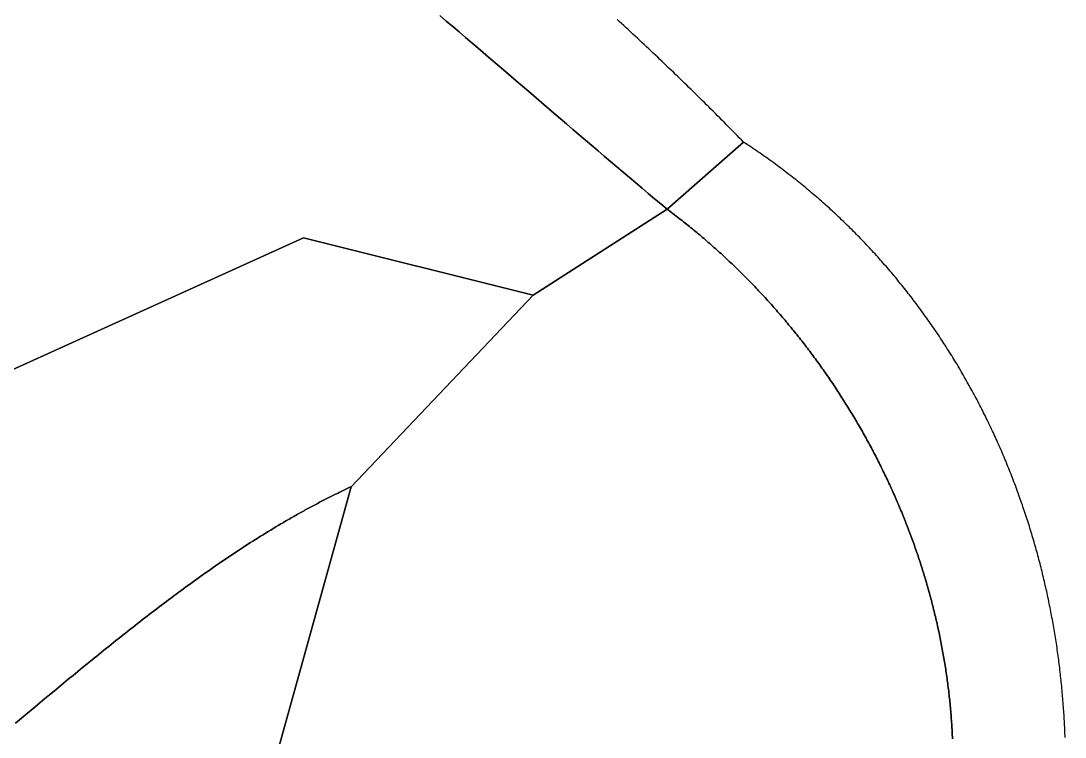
# Model space of a CAD drawing. Header units: millimetres. Extents: x -97041 to 275168, y -12500 to 263793.
# Drawn here: x 156376 to 188429, y 150899 to 172887 of the extents above; entities that cross this region are included whole.
import ezdxf

# ---------------------------------------------------------------- set-up
doc = ezdxf.new("R2010")
doc.units = ezdxf.units.MM
doc.layers.add('CLOSED_AREAS', color=7, linetype='Continuous')

msp = doc.modelspace()

# ---------------------------------------------------------------- linework, layer by layer
at = {"layer": 'CLOSED_AREAS'}
for points in [[(152709.771, 160643.158), (165048.384, 166224.912), (172099.02, 164462.253), (176211.891, 167106.241), (176019.361, 167267.423), (175826.796, 167428.964), (175634.195, 167590.852), (175441.553, 167753.075), (175248.869, 167915.621), (175056.139, 168078.478), (174863.361, 168241.633), (174670.533, 168405.074), (174477.651, 168568.789), (174284.712, 168732.766), (174091.715, 168896.992), (173898.656, 169061.456), (173705.533, 169226.145), (173512.343, 169391.048), (173319.082, 169556.151), (173125.75, 169721.442), (172932.342, 169886.91), (172738.856, 170052.542), (172351.639, 170384.251), (171964.077, 170716.47), (171576.149, 171049.102), (171187.834, 171382.05), (170799.108, 171715.216), (170409.951, 172048.502), (170215.203, 172215.16), (170020.34, 172381.811), (169825.358, 172548.444), (169630.254, 172715.046), (169435.026, 172881.604), (169239.672, 173048.108)], [(169239.672, 173048.108), (169435.026, 172881.604), (169630.254, 172715.046), (169825.358, 172548.444), (170020.34, 172381.811), (170215.203, 172215.16), (170409.951, 172048.502), (170799.108, 171715.216), (171187.834, 171382.05), (171576.149, 171049.102), (171964.077, 170716.47), (172351.639, 170384.251), (172738.856, 170052.542), (172932.342, 169886.91), (173125.75, 169721.442), (173319.082, 169556.151), (173512.343, 169391.048), (173705.533, 169226.145), (173898.656, 169061.456), (174091.715, 168896.992), (174284.712, 168732.766), (174477.651, 168568.789), (174670.533, 168405.074), (174863.361, 168241.633), (175056.139, 168078.478), (175248.869, 167915.621), (175441.553, 167753.075), (175634.195, 167590.852), (175826.796, 167428.964), (176019.361, 167267.423), (176211.891, 167106.241), (178562.103, 169162.677), (178495.644, 169230.9), (178429.121, 169299.047), (178362.532, 169367.117), (178295.878, 169435.111), (178229.159, 169503.029), (178162.376, 169570.871), (178095.528, 169638.637), (178028.616, 169706.327), (177961.639, 169773.942), (177894.599, 169841.482), (177827.495, 169908.946), (177760.328, 169976.336), (177693.097, 170043.652), (177625.803, 170110.892), (177558.446, 170178.059), (177491.027, 170245.151), (177423.544, 170312.17), (177356, 170379.115), (177288.393, 170445.986), (177220.724, 170512.784), (177152.993, 170579.509), (177085.2, 170646.161), (177017.346, 170712.74), (176949.431, 170779.246), (176881.454, 170845.68), (176813.417, 170912.042), (176745.319, 170978.332), (176677.16, 171044.55), (176608.94, 171110.697), (176540.661, 171176.771), (176472.321, 171242.775), (176403.922, 171308.708), (176335.463, 171374.57), (176266.945, 171440.361), (176198.367, 171506.081), (176129.73, 171571.731), (176061.034, 171637.312), (175992.279, 171702.822), (175923.466, 171768.262), (175854.595, 171833.633), (175785.665, 171898.934), (175716.677, 171964.167), (175647.632, 172029.33), (175578.528, 172094.425), (175509.368, 172159.45), (175440.15, 172224.408), (175370.875, 172289.297), (175301.543, 172354.118), (175232.154, 172418.871), (175162.709, 172483.557), (175093.207, 172548.175), (175023.65, 172612.726), (174954.036, 172677.209), (174884.366, 172741.626), (174814.641, 172805.976), (174744.861, 172870.259), (174675.025, 172934.477)], [(188429.332, 150889.146), (188427.06, 150952.061), (188424.629, 151014.967), (188422.042, 151077.866), (188419.296, 151140.757), (188416.393, 151203.638), (188413.333, 151266.51), (188410.115, 151329.373), (188406.739, 151392.225), (188403.205, 151455.067), (188399.515, 151517.897), (188395.666, 151580.717), (188391.66, 151643.524), (188387.496, 151706.319), (188383.175, 151769.102), (188378.697, 151831.871), (188374.061, 151894.627), (188369.267, 151957.37), (188364.316, 152020.097), (188359.207, 152082.81), (188353.941, 152145.508), (188348.517, 152208.19), (188342.936, 152270.856), (188337.197, 152333.506), (188331.301, 152396.139), (188325.247, 152458.755), (188319.036, 152521.353), (188312.668, 152583.933), (188306.142, 152646.494), (188299.458, 152709.037), (188292.618, 152771.56), (188285.619, 152834.063), (188278.464, 152896.546), (188271.15, 152959.009), (188263.68, 153021.45), (188256.052, 153083.871), (188248.267, 153146.269), (188240.324, 153208.645), (188232.224, 153270.998), (188223.967, 153333.328), (188215.552, 153395.635), (188206.98, 153457.918), (188198.25, 153520.176), (188189.364, 153582.41), (188180.319, 153644.618), (188171.118, 153706.801), (188161.759, 153768.957), (188152.243, 153831.088), (188142.57, 153893.191), (188132.739, 153955.267), (188122.751, 154017.316), (188112.606, 154079.336), (188102.303, 154141.328), (188091.843, 154203.291), (188081.226, 154265.224), (188070.452, 154327.128), (188059.52, 154389.001), (188048.431, 154450.844), (188037.185, 154512.656), (188025.782, 154574.436), (188014.221, 154636.184), (188002.503, 154697.9), (187990.628, 154759.584), (187978.596, 154821.234), (187966.407, 154882.851), (187954.06, 154944.433), (187941.556, 155005.982), (187928.896, 155067.495), (187916.077, 155128.974), (187903.102, 155190.416), (187889.97, 155251.823), (187876.68, 155313.193), (187863.233, 155374.526), (187849.63, 155435.822), (187835.869, 155497.08), (187821.951, 155558.3), (187807.875, 155619.482), (187793.643, 155680.624), (187779.254, 155741.727), (187764.707, 155802.791), (187750.003, 155863.814), (187735.143, 155924.796), (187720.125, 155985.737), (187704.95, 156046.637), (187689.618, 156107.495), (187674.129, 156168.31), (187658.483, 156229.083), (187642.68, 156289.813), (187626.72, 156350.499), (187610.603, 156411.141), (187594.329, 156471.739), (187577.898, 156532.291), (187561.31, 156592.799), (187544.565, 156653.261), (187527.663, 156713.677), (187510.604, 156774.046), (187493.388, 156834.368), (187476.015, 156894.643), (187458.485, 156954.871), (187440.798, 157015.05), (187422.954, 157075.18), (187404.953, 157135.262), (187386.796, 157195.294), (187368.481, 157255.276), (187350.009, 157315.208), (187331.381, 157375.089), (187312.595, 157434.919), (187293.653, 157494.698), (187274.554, 157554.425), (187255.298, 157614.099), (187235.885, 157673.721), (187216.315, 157733.289), (187196.588, 157792.804), (187176.705, 157852.265), (187156.664, 157911.671), (187136.467, 157971.022), (187116.113, 158030.318), (187095.602, 158089.559), (187074.934, 158148.743), (187054.11, 158207.871), (187033.128, 158266.942), (187011.99, 158325.955), (186990.695, 158384.911), (186969.243, 158443.809), (186947.635, 158502.648), (186925.869, 158561.427), (186903.947, 158620.148), (186881.868, 158678.808), (186859.633, 158737.408), (186837.24, 158795.948), (186814.691, 158854.426), (186791.985, 158912.843), (186769.123, 158971.198), (186746.104, 159029.491), (186722.928, 159087.72), (186699.595, 159145.887), (186676.105, 159203.99), (186652.459, 159262.028), (186628.656, 159320.003), (186604.697, 159377.912), (186580.581, 159435.756), (186556.308, 159493.535), (186531.879, 159551.247), (186507.292, 159608.892), (186482.55, 159666.471), (186457.65, 159723.982), (186432.594, 159781.426), (186407.382, 159838.801), (186382.012, 159896.108), (186356.486, 159953.345), (186330.804, 160010.513), (186304.965, 160067.612), (186278.969, 160124.639), (186252.817, 160181.596), (186226.508, 160238.482), (186200.043, 160295.297), (186173.421, 160352.039), (186146.642, 160408.709), (186119.707, 160465.306), (186092.616, 160521.83), (186065.367, 160578.28), (186037.963, 160634.656), (186010.402, 160690.958), (185982.684, 160747.185), (185954.81, 160803.336), (185926.779, 160859.412), (185898.592, 160915.411), (185870.248, 160971.334), (185841.748, 161027.18), (185813.091, 161082.949), (185784.278, 161138.639), (185755.308, 161194.252), (185726.182, 161249.785), (185696.9, 161305.24), (185667.461, 161360.615), (185637.866, 161415.91), (185608.114, 161471.125), (185578.206, 161526.259), (185548.141, 161581.312), (185517.92, 161636.283), (185487.543, 161691.172), (185457.009, 161745.979), (185426.319, 161800.703), (185395.472, 161855.343), (185364.469, 161909.9), (185333.31, 161964.373), (185301.995, 162018.762), (185270.523, 162073.065), (185238.894, 162127.283), (185207.11, 162181.415), (185175.169, 162235.461), (185143.071, 162289.421), (185110.818, 162343.293), (185078.408, 162397.078), (185045.842, 162450.775), (185013.119, 162504.384), (184980.24, 162557.904), (184947.205, 162611.335), (184914.014, 162664.676), (184880.666, 162717.928), (184847.162, 162771.089), (184813.502, 162824.159), (184779.686, 162877.138), (184745.713, 162930.026), (184711.585, 162982.821), (184677.3, 163035.524), (184642.858, 163088.134), (184608.261, 163140.651), (184573.507, 163193.074), (184538.597, 163245.403), (184503.531, 163297.637), (184468.309, 163349.777), (184432.93, 163401.821), (184397.396, 163453.769), (184361.705, 163505.621), (184325.858, 163557.376), (184289.855, 163609.034), (184253.696, 163660.595), (184217.38, 163712.058), (184180.909, 163763.422), (184144.281, 163814.688), (184107.498, 163865.855), (184070.558, 163916.922), (184033.462, 163967.889), (183996.21, 164018.756), (183958.802, 164069.522), (183921.238, 164120.187), (183883.517, 164170.75), (183845.641, 164221.211), (183807.609, 164271.569), (183769.42, 164321.824), (183731.076, 164371.977), (183692.575, 164422.025), (183653.919, 164471.969), (183615.106, 164521.809), (183576.138, 164571.544), (183537.013, 164621.173), (183497.733, 164670.697), (183458.296, 164720.114), (183418.703, 164769.424), (183378.955, 164818.628), (183339.05, 164867.724), (183298.99, 164916.712), (183258.773, 164965.592), (183218.401, 165014.362), (183177.873, 165063.024), (183137.188, 165111.576), (183096.348, 165160.019), (183055.352, 165208.35), (183014.2, 165256.571), (182972.892, 165304.681), (182931.428, 165352.679), (182889.808, 165400.564), (182848.032, 165448.338), (182806.101, 165495.998), (182764.013, 165543.545), (182721.77, 165590.978), (182679.371, 165638.297), (182636.816, 165685.502), (182594.105, 165732.591), (182551.238, 165779.565), (182508.215, 165826.423), (182465.037, 165873.165), (182421.703, 165919.79), (182378.213, 165966.298), (182334.567, 166012.689), (182290.765, 166058.961), (182246.807, 166105.115), (182202.694, 166151.151), (182158.425, 166197.067), (182114, 166242.863), (182069.42, 166288.54), (182024.683, 166334.096), (181979.791, 166379.531), (181934.743, 166424.845), (181889.54, 166470.037), (181844.18, 166515.107), (181798.665, 166560.055), (181752.995, 166604.879), (181707.168, 166649.58), (181661.186, 166694.158), (181615.048, 166738.611), (181568.754, 166782.939), (181522.305, 166827.143), (181475.7, 166871.22), (181428.939, 166915.173), (181382.023, 166958.998), (181334.951, 167002.697), (181287.723, 167046.269), (181240.34, 167089.714), (181192.801, 167133.03), (181145.107, 167176.218), (181097.257, 167219.277), (181049.251, 167262.207), (181001.089, 167305.007), (180952.772, 167347.677), (180904.3, 167390.217), (180855.672, 167432.626), (180806.888, 167474.903), (180757.949, 167517.049), (180708.854, 167559.063), (180659.603, 167600.944), (180610.197, 167642.692), (180560.636, 167684.306), (180510.919, 167725.787), (180461.046, 167767.134), (180411.018, 167808.345), (180360.834, 167849.422), (180310.495, 167890.364), (180260, 167931.169), (180209.35, 167971.838), (180158.544, 168012.37), (180107.583, 168052.765), (180056.466, 168093.023), (180005.194, 168133.142), (179953.767, 168173.123), (179902.183, 168212.966), (179850.445, 168252.669), (179798.551, 168292.232), (179746.502, 168331.655), (179694.297, 168370.938), (179641.936, 168410.08), (179589.421, 168449.08), (179536.75, 168487.939), (179483.923, 168526.655), (179430.941, 168565.229), (179377.804, 168603.66), (179324.511, 168641.948), (179271.063, 168680.091), (179217.46, 168718.09), (179163.701, 168755.945), (179109.787, 168793.654), (179055.718, 168831.218), (179001.493, 168868.636), (178947.113, 168905.908), (178892.577, 168943.033), (178837.886, 168980.011), (178783.04, 169016.841), (178728.039, 169053.523), (178672.882, 169090.056), (178617.57, 169126.441), (178562.103, 169162.677), (176211.891, 167106.241), (176258.438, 167071.57), (176304.886, 167036.771), (176351.234, 167001.844), (176397.484, 166966.788), (176443.633, 166931.606), (176489.683, 166896.296), (176535.633, 166860.86), (176581.483, 166825.298), (176627.232, 166789.61), (176672.881, 166753.796), (176718.429, 166717.857), (176763.875, 166681.794), (176809.221, 166645.606), (176854.465, 166609.294), (176899.607, 166572.859), (176944.648, 166536.301), (176989.586, 166499.62), (177034.422, 166462.816), (177079.156, 166425.891), (177123.787, 166388.844), (177168.315, 166351.675), (177212.74, 166314.386), (177257.062, 166276.976), (177301.28, 166239.447), (177345.394, 166201.797), (177389.404, 166164.028), (177433.31, 166126.14), (177477.112, 166088.134), (177520.81, 166050.01), (177564.402, 166011.767), (177607.889, 165973.407), (177651.272, 165934.931), (177694.549, 165896.337), (177737.72, 165857.628), (177780.785, 165818.802), (177823.745, 165779.861), (177866.598, 165740.805), (177909.345, 165701.634), (177951.985, 165662.349), (177994.518, 165622.949), (178036.944, 165583.436), (178079.263, 165543.81), (178121.474, 165504.072), (178163.578, 165464.22), (178205.574, 165424.257), (178247.461, 165384.182), (178289.241, 165343.996), (178330.912, 165303.699), (178372.474, 165263.291), (178413.927, 165222.773), (178455.271, 165182.145), (178496.506, 165141.408), (178537.631, 165100.562), (178578.646, 165059.608), (178619.552, 165018.545), (178660.347, 164977.374), (178701.032, 164936.096), (178741.606, 164894.711), (178782.069, 164853.219), (178822.422, 164811.621), (178862.663, 164769.917), (178902.793, 164728.107), (178942.811, 164686.193), (178982.717, 164644.173), (179022.511, 164602.049), (179062.193, 164559.821), (179101.763, 164517.49), (179141.22, 164475.055), (179180.564, 164432.517), (179219.795, 164389.877), (179258.912, 164347.134), (179297.916, 164304.29), (179336.807, 164261.345), (179375.583, 164218.299), (179414.245, 164175.152), (179452.793, 164131.905), (179491.227, 164088.558), (179529.545, 164045.112), (179567.749, 164001.567), (179605.838, 163957.923), (179643.811, 163914.18), (179681.668, 163870.34), (179719.41, 163826.403), (179757.036, 163782.368), (179794.546, 163738.237), (179831.939, 163694.009), (179869.215, 163649.685), (179906.375, 163605.266), (179943.418, 163560.751), (179980.343, 163516.142), (180017.151, 163471.438), (180053.842, 163426.64), (180090.414, 163381.748), (180126.869, 163336.764), (180163.205, 163291.686), (180199.422, 163246.515), (180235.521, 163201.253), (180271.502, 163155.899), (180307.362, 163110.453), (180343.104, 163064.917), (180378.726, 163019.29), (180414.229, 162973.572), (180449.611, 162927.765), (180484.873, 162881.868), (180520.015, 162835.883), (180555.037, 162789.808), (180589.937, 162743.645), (180624.717, 162697.395), (180659.375, 162651.056), (180693.912, 162604.631), (180728.328, 162558.119), (180762.621, 162511.52), (180796.793, 162464.836), (180830.842, 162418.065), (180864.769, 162371.21), (180898.573, 162324.27), (180932.255, 162277.245), (180965.813, 162230.136), (180999.248, 162182.943), (181032.56, 162135.667), (181065.748, 162088.308), (181098.812, 162040.867), (181131.752, 161993.343), (181164.568, 161945.738), (181197.259, 161898.051), (181229.825, 161850.283), (181262.267, 161802.434), (181294.583, 161754.505), (181326.774, 161706.496), (181358.84, 161658.408), (181390.779, 161610.241), (181422.593, 161561.995), (181454.281, 161513.67), (181485.842, 161465.268), (181517.277, 161416.788), (181548.584, 161368.23), (181579.765, 161319.596), (181610.819, 161270.886), (181641.745, 161222.099), (181672.544, 161173.237), (181703.214, 161124.299), (181733.757, 161075.287), (181764.172, 161026.2), (181794.458, 160977.039), (181824.615, 160927.804), (181854.643, 160878.496), (181884.543, 160829.114), (181914.313, 160779.66), (181943.954, 160730.134), (181973.464, 160680.536), (182002.845, 160630.867), (182032.096, 160581.126), (182061.217, 160531.315), (182090.207, 160481.434), (182119.066, 160431.482), (182147.795, 160381.461), (182176.392, 160331.371), (182204.858, 160281.212), (182233.192, 160230.985), (182261.394, 160180.689), (182289.465, 160130.326), (182317.403, 160079.896), (182345.209, 160029.399), (182372.882, 159978.835), (182400.423, 159928.206), (182427.83, 159877.51), (182455.104, 159826.749), (182482.245, 159775.924), (182509.252, 159725.033), (182536.125, 159674.079), (182562.865, 159623.06), (182589.47, 159571.979), (182615.94, 159520.834), (182642.276, 159469.627), (182668.477, 159418.357), (182694.542, 159367.025), (182720.473, 159315.632), (182746.268, 159264.178), (182771.927, 159212.663), (182797.45, 159161.088), (182822.837, 159109.452), (182848.088, 159057.757), (182873.202, 159006.003), (182898.18, 158954.19), (182923.02, 158902.319), (182947.724, 158850.39), (182972.29, 158798.403), (182996.718, 158746.358), (183021.009, 158694.257), (183045.161, 158642.099), (183069.176, 158589.885), (183093.051, 158537.615), (183116.789, 158485.29), (183140.387, 158432.91), (183163.846, 158380.475), (183187.167, 158327.986), (183210.347, 158275.443), (183233.388, 158222.847), (183256.289, 158170.197), (183279.05, 158117.495), (183301.671, 158064.741), (183324.151, 158011.935), (183346.491, 157959.077), (183368.69, 157906.168), (183390.747, 157853.208), (183412.663, 157800.197), (183434.438, 157747.137), (183456.071, 157694.027), (183477.562, 157640.868), (183498.91, 157587.66), (183520.117, 157534.403), (183541.181, 157481.099), (183562.102, 157427.746), (183582.88, 157374.347), (183603.515, 157320.9), (183624.006, 157267.407), (183644.354, 157213.867), (183664.558, 157160.282), (183684.618, 157106.651), (183704.533, 157052.976), (183724.305, 156999.255), (183743.931, 156945.491), (183763.413, 156891.682), (183782.75, 156837.83), (183801.941, 156783.935), (183820.987, 156729.997), (183839.887, 156676.016), (183858.642, 156621.994), (183877.25, 156567.93), (183895.712, 156513.825), (183914.027, 156459.679), (183932.196, 156405.493), (183950.218, 156351.266), (183968.092, 156297), (183985.819, 156242.695), (184003.399, 156188.351), (184020.831, 156133.968), (184038.115, 156079.547), (184055.251, 156025.088), (184072.238, 155970.592), (184089.077, 155916.058), (184105.767, 155861.489), (184122.308, 155806.883), (184138.699, 155752.241), (184154.942, 155697.563), (184171.034, 155642.851), (184186.977, 155588.104), (184202.77, 155533.322), (184218.412, 155478.507), (184233.904, 155423.658), (184249.246, 155368.776), (184264.436, 155313.861), (184279.475, 155258.913), (184294.363, 155203.934), (184309.1, 155148.923), (184323.685, 155093.881), (184338.118, 155038.808), (184352.398, 154983.704), (184366.527, 154928.57), (184380.503, 154873.407), (184394.326, 154818.214), (184407.996, 154762.992), (184421.513, 154707.742), (184434.877, 154652.463), (184448.087, 154597.157), (184461.143, 154541.823), (184474.045, 154486.462), (184486.793, 154431.075), (184499.387, 154375.661), (184511.826, 154320.221), (184524.11, 154264.756), (184536.24, 154209.266), (184548.213, 154153.751), (184560.032, 154098.211), (184571.695, 154042.648), (184583.202, 153987.061), (184594.553, 153931.451), (184605.747, 153875.818), (184616.785, 153820.162), (184627.667, 153764.484), (184638.391, 153708.785), (184648.958, 153653.065), (184659.369, 153597.323), (184669.621, 153541.561), (184679.716, 153485.779), (184689.653, 153429.977), (184699.431, 153374.156), (184709.052, 153318.315), (184718.513, 153262.456), (184727.816, 153206.579), (184736.96, 153150.684), (184745.945, 153094.771), (184754.771, 153038.842), (184763.437, 152982.895), (184771.943, 152926.933), (184780.289, 152870.954), (184788.474, 152814.96), (184796.5, 152758.95), (184804.364, 152702.926), (184812.068, 152646.888), (184819.611, 152590.835), (184826.992, 152534.769), (184834.212, 152478.689), (184841.271, 152422.597), (184848.167, 152366.492), (184854.901, 152310.375), (184861.474, 152254.247), (184867.883, 152198.106), (184874.13, 152141.955), (184880.214, 152085.794), (184886.135, 152029.622), (184891.892, 151973.44), (184897.486, 151917.249), (184902.916, 151861.049), (184908.182, 151804.841), (184913.284, 151748.623), (184918.222, 151692.399), (184922.995, 151636.166), (184927.603, 151579.926), (184932.046, 151523.68), (184936.324, 151467.427), (184940.436, 151411.169), (184944.383, 151354.904), (184948.164, 151298.635), (184951.78, 151242.36), (184955.228, 151186.082), (184958.511, 151129.799), (184961.626, 151073.512), (184964.575, 151017.222), (184967.357, 150960.929), (184969.971, 150904.634), (184972.418, 150848.337)], [(184972.418, 150848.337), (184969.971, 150904.634), (184967.357, 150960.929), (184964.575, 151017.222), (184961.626, 151073.512), (184958.511, 151129.799), (184955.228, 151186.082), (184951.78, 151242.36), (184948.164, 151298.635), (184944.383, 151354.904), (184940.436, 151411.169), (184936.324, 151467.427), (184932.046, 151523.68), (184927.603, 151579.926), (184922.995, 151636.166), (184918.222, 151692.399), (184913.284, 151748.623), (184908.182, 151804.841), (184902.916, 151861.049), (184897.486, 151917.249), (184891.892, 151973.44), (184886.135, 152029.622), (184880.214, 152085.794), (184874.13, 152141.955), (184867.883, 152198.106), (184861.474, 152254.247), (184854.901, 152310.375), (184848.167, 152366.492), (184841.271, 152422.597), (184834.212, 152478.689), (184826.992, 152534.769), (184819.611, 152590.835), (184812.068, 152646.888), (184804.364, 152702.926), (184796.5, 152758.95), (184788.474, 152814.96), (184780.289, 152870.954), (184771.943, 152926.933), (184763.437, 152982.895), (184754.771, 153038.842), (184745.945, 153094.771), (184736.96, 153150.684), (184727.816, 153206.579), (184718.513, 153262.456), (184709.052, 153318.315), (184699.431, 153374.156), (184689.653, 153429.977), (184679.716, 153485.779), (184669.621, 153541.561), (184659.369, 153597.323), (184648.958, 153653.065), (184638.391, 153708.785), (184627.667, 153764.484), (184616.785, 153820.162), (184605.747, 153875.818), (184594.553, 153931.451), (184583.202, 153987.061), (184571.695, 154042.648), (184560.032, 154098.211), (184548.213, 154153.751), (184536.24, 154209.266), (184524.11, 154264.756), (184511.826, 154320.221), (184499.387, 154375.661), (184486.793, 154431.075), (184474.045, 154486.462), (184461.143, 154541.823), (184448.087, 154597.157), (184434.877, 154652.463), (184421.513, 154707.742), (184407.996, 154762.992), (184394.326, 154818.214), (184380.503, 154873.407), (184366.527, 154928.57), (184352.398, 154983.704), (184338.118, 155038.808), (184323.685, 155093.881), (184309.1, 155148.923), (184294.363, 155203.934), (184279.475, 155258.913), (184264.436, 155313.861), (184249.246, 155368.776), (184233.904, 155423.658), (184218.412, 155478.507), (184202.77, 155533.322), (184186.977, 155588.104), (184171.034, 155642.851), (184154.942, 155697.563), (184138.699, 155752.241), (184122.308, 155806.883), (184105.767, 155861.489), (184089.077, 155916.058), (184072.238, 155970.592), (184055.251, 156025.088), (184038.115, 156079.547), (184020.831, 156133.968), (184003.399, 156188.351), (183985.819, 156242.695), (183968.092, 156297), (183950.218, 156351.266), (183932.196, 156405.493), (183914.027, 156459.679), (183895.712, 156513.825), (183877.25, 156567.93), (183858.642, 156621.994), (183839.887, 156676.016), (183820.987, 156729.997), (183801.941, 156783.935), (183782.75, 156837.83), (183763.413, 156891.682), (183743.931, 156945.491), (183724.305, 156999.255), (183704.533, 157052.976), (183684.618, 157106.651), (183664.558, 157160.282), (183644.354, 157213.867), (183624.006, 157267.407), (183603.515, 157320.9), (183582.88, 157374.347), (183562.102, 157427.746), (183541.181, 157481.099), (183520.117, 157534.403), (183498.91, 157587.66), (183477.562, 157640.868), (183456.071, 157694.027), (183434.438, 157747.137), (183412.663, 157800.197), (183390.747, 157853.208), (183368.69, 157906.168), (183346.491, 157959.077), (183324.151, 158011.935), (183301.671, 158064.741), (183279.05, 158117.495), (183256.289, 158170.197), (183233.388, 158222.847), (183210.347, 158275.443), (183187.167, 158327.986), (183163.846, 158380.475), (183140.387, 158432.91), (183116.789, 158485.29), (183093.051, 158537.615), (183069.176, 158589.885), (183045.161, 158642.099), (183021.009, 158694.257), (182996.718, 158746.358), (182972.29, 158798.403), (182947.724, 158850.39), (182923.02, 158902.319), (182898.18, 158954.19), (182873.202, 159006.003), (182848.088, 159057.757), (182822.837, 159109.452), (182797.45, 159161.088), (182771.927, 159212.663), (182746.268, 159264.178), (182720.473, 159315.632), (182694.542, 159367.025), (182668.477, 159418.357), (182642.276, 159469.627), (182615.94, 159520.834), (182589.47, 159571.979), (182562.865, 159623.06), (182536.125, 159674.079), (182509.252, 159725.033), (182482.245, 159775.924), (182455.104, 159826.749), (182427.83, 159877.51), (182400.423, 159928.206), (182372.882, 159978.835), (182345.209, 160029.399), (182317.403, 160079.896), (182289.465, 160130.326), (182261.394, 160180.689), (182233.192, 160230.985), (182204.858, 160281.212), (182176.392, 160331.371), (182147.795, 160381.461), (182119.066, 160431.482), (182090.207, 160481.434), (182061.217, 160531.315), (182032.096, 160581.126), (182002.845, 160630.867), (181973.464, 160680.536), (181943.954, 160730.134), (181914.313, 160779.66), (181884.543, 160829.114), (181854.643, 160878.496), (181824.615, 160927.804), (181794.458, 160977.039), (181764.172, 161026.2), (181733.757, 161075.287), (181703.214, 161124.299), (181672.544, 161173.237), (181641.745, 161222.099), (181610.819, 161270.886), (181579.765, 161319.596), (181548.584, 161368.23), (181517.277, 161416.788), (181485.842, 161465.268), (181454.281, 161513.67), (181422.593, 161561.995), (181390.779, 161610.241), (181358.84, 161658.408), (181326.774, 161706.496), (181294.583, 161754.505), (181262.267, 161802.434), (181229.825, 161850.283), (181197.259, 161898.051), (181164.568, 161945.738), (181131.752, 161993.343), (181098.812, 162040.867), (181065.748, 162088.308), (181032.56, 162135.667), (180999.248, 162182.943), (180965.813, 162230.136), (180932.255, 162277.245), (180898.573, 162324.27), (180864.769, 162371.21), (180830.842, 162418.065), (180796.793, 162464.836), (180762.621, 162511.52), (180728.328, 162558.119), (180693.912, 162604.631), (180659.375, 162651.056), (180624.717, 162697.395), (180589.937, 162743.645), (180555.037, 162789.808), (180520.015, 162835.883), (180484.873, 162881.868), (180449.611, 162927.765), (180414.229, 162973.572), (180378.726, 163019.29), (180343.104, 163064.917), (180307.362, 163110.453), (180271.502, 163155.899), (180235.521, 163201.253), (180199.422, 163246.515), (180163.205, 163291.686), (180126.869, 163336.764), (180090.414, 163381.748), (180053.842, 163426.64), (180017.151, 163471.438), (179980.343, 163516.142), (179943.418, 163560.751), (179906.375, 163605.266), (179869.215, 163649.685), (179831.939, 163694.009), (179794.546, 163738.237), (179757.036, 163782.368), (179719.41, 163826.403), (179681.668, 163870.34), (179643.811, 163914.18), (179605.838, 163957.923), (179567.749, 164001.567), (179529.545, 164045.112), (179491.227, 164088.558), (179452.793, 164131.905), (179414.245, 164175.152), (179375.583, 164218.299), (179336.807, 164261.345), (179297.916, 164304.29), (179258.912, 164347.134), (179219.795, 164389.877), (179180.564, 164432.517), (179141.22, 164475.055), (179101.763, 164517.49), (179062.193, 164559.821), (179022.511, 164602.049), (178982.717, 164644.173), (178942.811, 164686.193), (178902.793, 164728.107), (178862.663, 164769.917), (178822.422, 164811.621), (178782.069, 164853.219), (178741.606, 164894.711), (178701.032, 164936.096), (178660.347, 164977.374), (178619.552, 165018.545), (178578.646, 165059.608), (178537.631, 165100.562), (178496.506, 165141.408), (178455.271, 165182.145), (178413.927, 165222.773), (178372.474, 165263.291), (178330.912, 165303.699), (178289.241, 165343.996), (178247.461, 165384.182), (178205.574, 165424.257), (178163.578, 165464.22), (178121.474, 165504.072), (178079.263, 165543.81), (178036.944, 165583.436), (177994.518, 165622.949), (177951.985, 165662.349), (177909.345, 165701.634), (177866.598, 165740.805), (177823.745, 165779.861), (177780.785, 165818.802), (177737.72, 165857.628), (177694.549, 165896.337), (177651.272, 165934.931), (177607.889, 165973.407), (177564.402, 166011.767), (177520.81, 166050.01), (177477.112, 166088.134), (177433.31, 166126.14), (177389.404, 166164.028), (177345.394, 166201.797), (177301.28, 166239.447), (177257.062, 166276.976), (177212.74, 166314.386), (177168.315, 166351.675), (177123.787, 166388.844), (177079.156, 166425.891), (177034.422, 166462.816), (176989.586, 166499.62), (176944.648, 166536.301), (176899.607, 166572.859), (176854.465, 166609.294), (176809.221, 166645.606), (176763.875, 166681.794), (176718.429, 166717.857), (176672.881, 166753.796), (176627.232, 166789.61), (176581.483, 166825.298), (176535.633, 166860.86), (176489.683, 166896.296), (176443.633, 166931.606), (176397.484, 166966.788), (176351.234, 167001.844), (176304.886, 167036.771), (176258.438, 167071.57), (176211.891, 167106.241), (172099.02, 164462.253), (166517.266, 158586.723), (163579.501, 148010.769)], [(156211.72, 151330.64), (156513.098, 151581.038), (156814.606, 151831.41), (157104.955, 152072.329), (157250.2, 152192.722), (157395.502, 152313.041), (157540.87, 152433.265), (157686.311, 152553.373), (157831.833, 152673.343), (157977.445, 152793.154), (158123.153, 152912.784), (158268.966, 153032.213), (158414.892, 153151.417), (158560.939, 153270.377), (158634.01, 153329.758), (158707.114, 153389.07), (158780.253, 153448.31), (158853.426, 153507.476), (158926.635, 153566.564), (158999.882, 153625.572), (159073.167, 153684.497), (159146.49, 153743.337), (159219.854, 153802.089), (159293.258, 153860.75), (159366.705, 153919.318), (159440.195, 153977.79), (159513.728, 154036.163), (159587.307, 154094.434), (159660.931, 154152.601), (159734.603, 154210.662), (159808.322, 154268.613), (159882.09, 154326.452), (159955.908, 154384.176), (160029.777, 154441.782), (160103.698, 154499.268), (160177.671, 154556.631), (160251.699, 154613.869), (160325.781, 154670.978), (160399.919, 154727.957), (160474.114, 154784.802), (160548.367, 154841.51), (160622.678, 154898.08), (160697.049, 154954.507), (160771.481, 155010.791), (160845.974, 155066.927), (160920.531, 155122.914), (160995.151, 155178.748), (161069.835, 155234.428), (161144.585, 155289.949), (161219.402, 155345.31), (161294.287, 155400.508), (161369.24, 155455.54), (161444.263, 155510.404), (161519.356, 155565.096), (161594.521, 155619.615), (161669.758, 155673.957), (161745.069, 155728.12), (161820.455, 155782.101), (161895.916, 155835.898), (161971.454, 155889.507), (162047.069, 155942.926), (162122.762, 155996.153), (162198.535, 156049.184), (162274.388, 156102.018), (162350.323, 156154.65), (162426.341, 156207.08), (162502.441, 156259.303), (162578.626, 156311.318), (162654.897, 156363.121), (162731.254, 156414.711), (162807.698, 156466.083), (162884.23, 156517.236), (162960.852, 156568.168), (163037.564, 156618.874), (163114.368, 156669.353), (163191.263, 156719.601), (163268.252, 156769.617), (163345.335, 156819.397), (163422.514, 156868.94), (163499.788, 156918.241), (163577.16, 156967.299), (163654.63, 157016.11), (163732.199, 157064.673), (163809.869, 157112.984), (163887.639, 157161.041), (163965.512, 157208.84), (164043.488, 157256.381), (164121.568, 157303.659), (164199.753, 157350.671), (164278.044, 157397.417), (164356.442, 157443.891), (164434.948, 157490.093), (164513.564, 157536.019), (164592.289, 157581.667), (164631.693, 157604.386), (164671.125, 157627.034), (164710.585, 157649.611), (164750.073, 157672.117), (164789.59, 157694.551), (164829.135, 157716.913), (164868.708, 157739.203), (164908.31, 157761.42), (164947.941, 157783.565), (164987.6, 157805.636), (165027.289, 157827.633), (165067.006, 157849.557), (165106.753, 157871.406), (165146.529, 157893.181), (165186.335, 157914.88), (165226.17, 157936.505), (165266.035, 157958.053), (165305.93, 157979.526), (165345.855, 158000.923), (165385.81, 158022.242), (165425.795, 158043.485), (165465.81, 158064.651), (165505.856, 158085.739), (165545.933, 158106.749), (165586.04, 158127.68), (165626.178, 158148.533), (165666.347, 158169.307), (165706.547, 158190.002), (165746.779, 158210.617), (165787.041, 158231.152), (165827.335, 158251.607), (165867.661, 158271.981), (165908.018, 158292.274), (165948.408, 158312.485), (165988.829, 158332.616), (166029.282, 158352.664), (166069.767, 158372.629), (166110.285, 158392.512), (166150.835, 158412.312), (166191.418, 158432.029), (166232.033, 158451.662), (166272.681, 158471.211), (166313.363, 158490.676), (166354.077, 158510.056), (166394.824, 158529.351), (166435.605, 158548.561), (166476.419, 158567.685), (166517.266, 158586.723), (172099.02, 164462.253), (165048.384, 166224.912), (152709.771, 160643.158)], [(163579.501, 148010.769), (166517.266, 158586.723), (166476.419, 158567.685), (166435.605, 158548.561), (166394.824, 158529.351), (166354.077, 158510.056), (166313.363, 158490.676), (166272.681, 158471.211), (166232.033, 158451.662), (166191.418, 158432.029), (166150.835, 158412.312), (166110.285, 158392.512), (166069.767, 158372.629), (166029.282, 158352.664), (165988.829, 158332.616), (165948.408, 158312.485), (165908.018, 158292.274), (165867.661, 158271.981), (165827.335, 158251.607), (165787.041, 158231.152), (165746.779, 158210.617), (165706.547, 158190.002), (165666.347, 158169.307), (165626.178, 158148.533), (165586.04, 158127.68), (165545.933, 158106.749), (165505.856, 158085.739), (165465.81, 158064.651), (165425.795, 158043.485), (165385.81, 158022.242), (165345.855, 158000.923), (165305.93, 157979.526), (165266.035, 157958.053), (165226.17, 157936.505), (165186.335, 157914.88), (165146.529, 157893.181), (165106.753, 157871.406), (165067.006, 157849.557), (165027.289, 157827.633), (164987.6, 157805.636), (164947.941, 157783.565), (164908.31, 157761.42), (164868.708, 157739.203), (164829.135, 157716.913), (164789.59, 157694.551), (164750.073, 157672.117), (164710.585, 157649.611), (164671.125, 157627.034), (164631.693, 157604.386), (164592.289, 157581.667), (164513.564, 157536.019), (164434.948, 157490.093), (164356.442, 157443.891), (164278.044, 157397.417), (164199.753, 157350.671), (164121.568, 157303.659), (164043.488, 157256.381), (163965.512, 157208.84), (163887.639, 157161.041), (163809.869, 157112.984), (163732.199, 157064.673), (163654.63, 157016.11), (163577.16, 156967.299), (163499.788, 156918.241), (163422.514, 156868.94), (163345.335, 156819.397), (163268.252, 156769.617), (163191.263, 156719.601), (163114.368, 156669.353), (163037.564, 156618.874), (162960.852, 156568.168), (162884.23, 156517.236), (162807.698, 156466.083), (162731.254, 156414.711), (162654.897, 156363.121), (162578.626, 156311.318), (162502.441, 156259.303), (162426.341, 156207.08), (162350.323, 156154.65), (162274.388, 156102.018), (162198.535, 156049.184), (162122.762, 155996.153), (162047.069, 155942.926), (161971.454, 155889.507), (161895.916, 155835.898), (161820.455, 155782.101), (161745.069, 155728.12), (161669.758, 155673.957), (161594.521, 155619.615), (161519.356, 155565.096), (161444.263, 155510.404), (161369.24, 155455.54), (161294.287, 155400.508), (161219.402, 155345.31), (161144.585, 155289.949), (161069.835, 155234.428), (160995.151, 155178.748), (160920.531, 155122.914), (160845.974, 155066.927), (160771.481, 155010.791), (160697.049, 154954.507), (160622.678, 154898.08), (160548.367, 154841.51), (160474.114, 154784.802), (160399.919, 154727.957), (160325.781, 154670.978), (160251.699, 154613.869), (160177.671, 154556.631), (160103.698, 154499.268), (160029.777, 154441.782), (159955.908, 154384.176), (159882.09, 154326.452), (159808.322, 154268.613), (159734.603, 154210.662), (159660.931, 154152.601), (159587.307, 154094.434), (159513.728, 154036.163), (159440.195, 153977.79), (159366.705, 153919.318), (159293.258, 153860.75), (159219.854, 153802.089), (159146.49, 153743.337), (159073.167, 153684.497), (158999.882, 153625.572), (158926.635, 153566.564), (158853.426, 153507.476), (158780.253, 153448.31), (158707.114, 153389.07), (158634.01, 153329.758), (158560.939, 153270.377), (158414.892, 153151.417), (158268.966, 153032.213), (158123.153, 152912.784), (157977.445, 152793.154), (157831.833, 152673.343), (157686.311, 152553.373), (157540.87, 152433.265), (157395.502, 152313.041), (157250.2, 152192.722), (157104.955, 152072.329), (156814.606, 151831.41), (156513.098, 151581.038), (156211.72, 151330.64)]]:
    msp.add_lwpolyline(points, dxfattribs=at)

doc.saveas('drawing.dxf')
